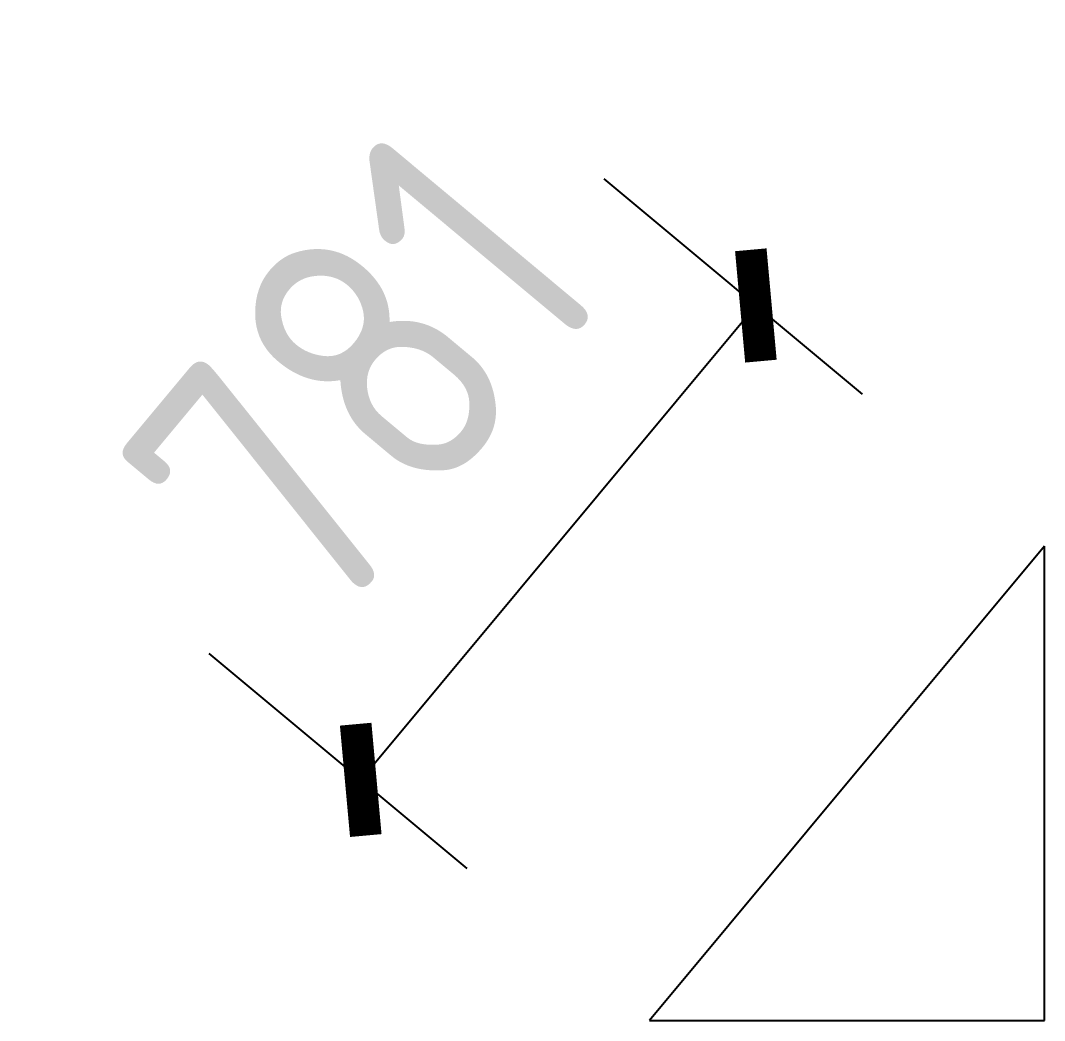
# Model space of a CAD drawing. Extents: x -196983 to 471790, y -783661 to 190401.
# Drawn here: x 81792 to 83087, y -22470 to -21206 of the extents above; entities that cross this region are included whole.
import ezdxf

# ---------------------------------------------------------------- set-up
doc = ezdxf.new("R2010")
doc.units = 0
doc.header["$LTSCALE"] = 1000
doc.header["$MEASUREMENT"] = 0
doc.styles.get("Standard").update_dxf_attribs({"font": 'gbenor.shx', "bigfont": 'gbcbig.shx'})
doc.dimstyles.get("Standard").update_dxf_attribs({"dimscale": 100, "dimtxt": 3.5, "dimasz": 1, "dimexe": 2.5, "dimexo": 3, "dimgap": 1.5, "dimtad": 1, "dimdec": 0, "dimzin": 0, "dimdsep": 46, "dimtxsty": 'Standard', "dimblk": 'ARCHTICK', "dimcen": 0.09, "dimadec": 0, "dimazin": 0, "dimtfac": 1, "dimtdec": 0, "dimtix": 1, "dimtmove": 2, "dimatfit": 3, "dimfxl": 1, "dimtolj": 1, "dimtzin": 0, "dimarcsym": 0})

# ---------------------------------------------------------------- blocks, each defined once
blk = doc.blocks.new('_ArchTick')
at = {"color": 0, "linetype": 'ByBlock', "const_width": 0.4}
blk.add_lwpolyline([(-0.5, -0.5), (0.5, 0.5)], dxfattribs=at)
blk = doc.blocks.new('*D101')
at = {"color": 0, "lineweight": -2}
for p, q in [((82857, -21678.3), (82530.2, -21406)), ((82222.2, -22166), (82722.2, -21566)), ((82357, -22278.3), (82030.2, -22006))]:
    blk.add_line(p, q, dxfattribs=at)
at = {"layer": 'Defpoints', "color": 0}
for p in [(82722.2, -21566), (83087.5, -21870.4), (82587.5, -22470.4)]:
    blk.add_point(p, dxfattribs=at)
at = {"color": 0, "lineweight": -2, "xscale": 100, "yscale": 100, "zscale": 100}
for p, rotation in [((82722.2, -21566), 50.1944289077348), ((82222.2, -22166), 230.1944289077348)]:
    blk.add_blockref('_ArchTick', p, dxfattribs=dict(at, rotation=rotation))
at = {"color": 0, "insert": (82222.6, -21658), "char_height": 350, "attachment_point": 5, "rotation": 50.1944}
blk.add_mtext('\\A1;781', dxfattribs=at)

msp = doc.modelspace()

# ---------------------------------------------------------------- linework, layer by layer
at = {"color": 0}
for p, q in [((83087.5, -21870.4), (82587.5, -22470.4)), ((83087.5, -22470.4), (83087.5, -21870.4)), ((82587.5, -22470.4), (83087.5, -22470.4))]:
    msp.add_line(p, q, dxfattribs=at)

# ---------------------------------------------------------------- dimensions: what is measured, and where the dimension line sits
dim = msp.add_aligned_dim(p1=(82587.5, -22470.4), p2=(83087.5, -21870.4), distance=475.4, dimstyle='Standard', dxfattribs=at)
dim.commit()
dim.dimension.update_dxf_attribs({"geometry": '*D101', "text_midpoint": (82222.6, -21658)})

doc.saveas('drawing.dxf')
